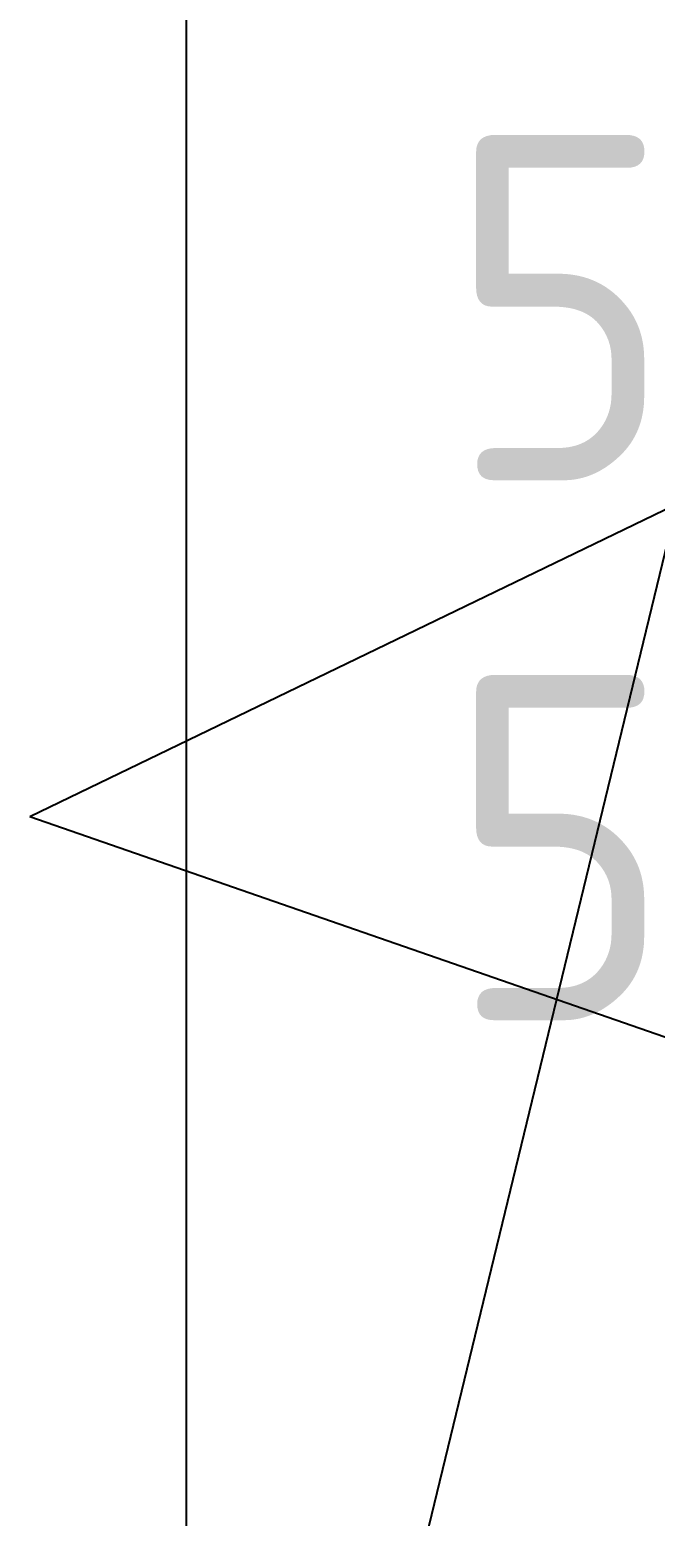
# Model space of a CAD drawing. Header units: metres. Extents: x 14120 to 17296, y 12612 to 17223.
# Drawn here: x 15055 to 15315, y 14020 to 14639 of the extents above; entities that cross this region are included whole.
import ezdxf

# ---------------------------------------------------------------- set-up
doc = ezdxf.new("R2010")
doc.units = ezdxf.units.M
doc.header["$MEASUREMENT"] = 0
doc.layers.get('DEFPOINTS').update_dxf_attribs({"color": 5, "linetype": 'CONTINUOUS'})
doc.layers.add('Slask', color=6, linetype='CONTINUOUS', plot=False)
doc.layers.add('STÖDLINJER', color=6, linetype='CONTINUOUS', plot=False)
doc.styles.add('ISO', font='iso.shx')

msp = doc.modelspace()

# ---------------------------------------------------------------- linework, layer by layer
at = {"layer": 'DEFPOINTS'}
msp.add_xline((15120.19, 16194.839), (0, 1), dxfattribs=at)
at = {"layer": 'Slask', "flags": 128}
msp.add_lwpolyline([(15679.919, 15909.821), (15191.559, 13894.395)], dxfattribs=at)
at = {"layer": 'STÖDLINJER'}
for p in [(15327.243, 14443.014), (15329.33, 14216.038)]:
    msp.add_line(p, (15054.886, 14311.345), dxfattribs=at)

# ---------------------------------------------------------------- texts
at = {"layer": 'Slask', "style": 'ISO'}
for p in [(15228.683, 14451.559), (15228.683, 14226.553)]:
    msp.add_text('5', height=143.927, dxfattribs=at).set_placement(p)

doc.saveas('drawing.dxf')
